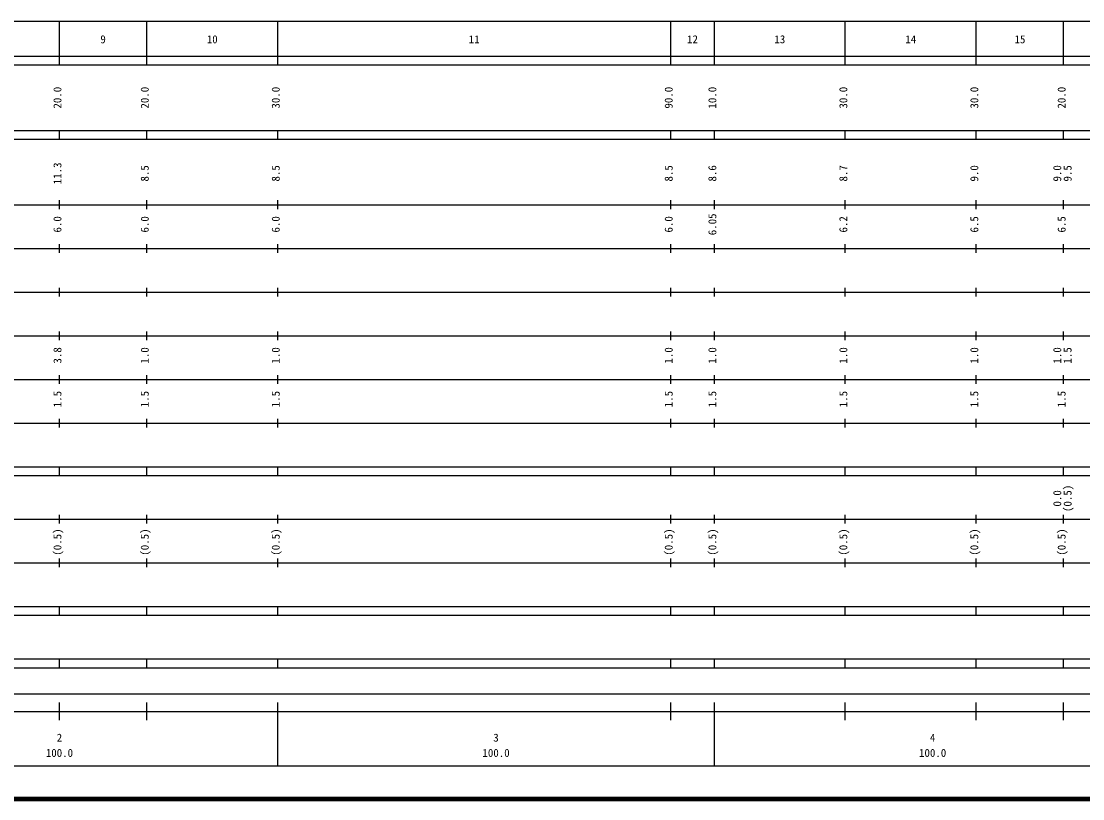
# Model space of a CAD drawing. Units: millimetres on the paper, enlarged 1000 times. Extents: x 40000 to 680000, y 20000 to 380000.
# Drawn here: x 209248 to 452384, y 20000 to 198000 of the extents above; entities that cross this region are included whole.
import ezdxf
from ezdxf.enums import TextEntityAlignment as Align

# ---------------------------------------------------------------- set-up
doc = ezdxf.new("R2010")
doc.units = ezdxf.units.MM
doc.header["$LTSCALE"] = 1000
doc.layers.add('M-TTL', color=2, linetype='Continuous', lineweight=140)
doc.layers.add('M-TTL-BAND', color=7, linetype='Continuous', lineweight=25)
doc.styles.add('ＭＳ ゴシック', font='')
doc.styles.get('ＭＳ ゴシック').set_extended_font_data('MS Gothic')

msp = doc.modelspace()

# ---------------------------------------------------------------- linework, layer by layer
at = {"layer": 'M-TTL'}
msp.add_line((40000, 20000), (680000, 20000), dxfattribs=at)
at = {"layer": 'M-TTL-BAND'}
for p, q in [((68000, 198000), (579000, 198000)), ((218000, 188000), (218000, 198000)), ((238000, 188000), (238000, 198000)), ((268000, 188000), (268000, 198000)), ((358000, 188000), (358000, 198000)), ((368000, 188000), (368000, 198000)), ((398000, 188000), (398000, 198000)), ((428000, 188000), (428000, 198000)), ((448000, 188000), (448000, 198000)), ((40000, 190000), (579000, 190000)), ((40000, 188000), (579000, 188000)), ((40000, 173000), (579000, 173000)), ((218000, 171000), (218000, 173000)), ((238000, 171000), (238000, 173000)), ((268000, 171000), (268000, 173000)), ((358000, 171000), (358000, 173000)), ((368000, 171000), (368000, 173000)), ((398000, 171000), (398000, 173000)), ((428000, 171000), (428000, 173000)), ((448000, 171000), (448000, 173000)), ((40000, 171000), (579000, 171000)), ((40000, 156000), (579000, 156000)), ((218000, 155000), (218000, 157000)), ((238000, 155000), (238000, 157000)), ((268000, 155000), (268000, 157000)), ((358000, 155000), (358000, 157000)), ((368000, 155000), (368000, 157000)), ((398000, 155000), (398000, 157000)), ((428000, 155000), (428000, 157000)), ((448000, 155000), (448000, 157000)), ((46000, 146000), (579000, 146000)), ((218000, 145000), (218000, 147000)), ((238000, 145000), (238000, 147000)), ((268000, 145000), (268000, 147000)), ((358000, 145000), (358000, 147000)), ((368000, 145000), (368000, 147000)), ((398000, 145000), (398000, 147000)), ((428000, 145000), (428000, 147000)), ((448000, 145000), (448000, 147000)), ((218000, 135000), (218000, 137000)), ((238000, 135000), (238000, 137000)), ((268000, 135000), (268000, 137000)), ((358000, 135000), (358000, 137000)), ((368000, 135000), (368000, 137000)), ((398000, 135000), (398000, 137000)), ((428000, 135000), (428000, 137000)), ((448000, 135000), (448000, 137000)), ((52000, 136000), (579000, 136000)), ((218000, 125000), (218000, 127000)), ((238000, 125000), (238000, 127000)), ((268000, 125000), (268000, 127000)), ((358000, 125000), (358000, 127000)), ((368000, 125000), (368000, 127000)), ((398000, 125000), (398000, 127000)), ((428000, 125000), (428000, 127000)), ((448000, 125000), (448000, 127000)), ((46000, 126000), (579000, 126000)), ((218000, 115000), (218000, 117000)), ((238000, 115000), (238000, 117000)), ((268000, 115000), (268000, 117000)), ((358000, 115000), (358000, 117000)), ((368000, 115000), (368000, 117000)), ((398000, 115000), (398000, 117000)), ((428000, 115000), (428000, 117000)), ((448000, 115000), (448000, 117000)), ((52000, 116000), (579000, 116000)), ((218000, 105000), (218000, 107000)), ((238000, 105000), (238000, 107000)), ((268000, 105000), (268000, 107000)), ((358000, 105000), (358000, 107000)), ((368000, 105000), (368000, 107000)), ((398000, 105000), (398000, 107000)), ((428000, 105000), (428000, 107000)), ((448000, 105000), (448000, 107000)), ((46000, 106000), (579000, 106000)), ((40000, 96000), (579000, 96000)), ((218000, 94000), (218000, 96000)), ((238000, 94000), (238000, 96000)), ((268000, 94000), (268000, 96000)), ((358000, 94000), (358000, 96000)), ((368000, 94000), (368000, 96000)), ((398000, 94000), (398000, 96000)), ((428000, 94000), (428000, 96000)), ((448000, 94000), (448000, 96000)), ((40000, 94000), (579000, 94000)), ((49000, 84000), (579000, 84000)), ((218000, 83000), (218000, 85000)), ((238000, 83000), (238000, 85000)), ((268000, 83000), (268000, 85000)), ((358000, 83000), (358000, 85000)), ((368000, 83000), (368000, 85000)), ((398000, 83000), (398000, 85000)), ((428000, 83000), (428000, 85000)), ((448000, 83000), (448000, 85000)), ((40000, 74000), (579000, 74000)), ((218000, 73000), (218000, 75000)), ((238000, 73000), (238000, 75000)), ((268000, 73000), (268000, 75000)), ((358000, 73000), (358000, 75000)), ((368000, 73000), (368000, 75000)), ((398000, 73000), (398000, 75000)), ((428000, 73000), (428000, 75000)), ((448000, 73000), (448000, 75000)), ((40000, 64000), (579000, 64000)), ((218000, 62000), (218000, 64000)), ((238000, 62000), (238000, 64000)), ((268000, 62000), (268000, 64000)), ((358000, 62000), (358000, 64000)), ((368000, 62000), (368000, 64000)), ((398000, 62000), (398000, 64000)), ((428000, 62000), (428000, 64000)), ((448000, 62000), (448000, 64000)), ((40000, 62000), (579000, 62000)), ((40000, 52000), (579000, 52000)), ((218000, 50000), (218000, 52000)), ((238000, 50000), (238000, 52000)), ((268000, 50000), (268000, 52000)), ((358000, 50000), (358000, 52000)), ((368000, 50000), (368000, 52000)), ((398000, 50000), (398000, 52000)), ((428000, 50000), (428000, 52000)), ((448000, 50000), (448000, 52000)), ((40000, 50000), (579000, 50000)), ((71000, 44000), (565000, 44000)), ((218000, 38000), (218000, 42000)), ((238000, 38000), (238000, 42000)), ((268000, 27500), (268000, 42000)), ((358000, 38000), (358000, 42000)), ((368000, 27500), (368000, 42000)), ((398000, 38000), (398000, 42000)), ((428000, 38000), (428000, 42000)), ((448000, 38000), (448000, 42000)), ((40000, 40000), (579000, 40000)), ((68000, 27500), (579000, 27500))]:
    msp.add_line(p, q, dxfattribs=at)

# ---------------------------------------------------------------- texts
at = {"layer": 'M-TTL-BAND', "style": 'ＭＳ ゴシック'}
for s, p in [('9', (228000, 192405)), ('10', (253000, 192405)), ('11', (313000, 192405)), ('12', (363000, 192405)), ('13', (383000, 192405)), ('14', (413000, 192405)), ('15', (438000, 192405)), ('2', (218000, 32523)), ('3', (318000, 32523)), ('4', (418000, 32523)), ('100.0', (218000, 29033)), ('100.0', (318000, 29033)), ('100.0', (418000, 29033))]:
    msp.add_text(s, height=1833, dxfattribs=at).set_placement(p, align=Align.BOTTOM_CENTER)
for s, p in [('20.0', (219000, 180500)), ('20.0', (239000, 180500)), ('30.0', (269000, 180500)), ('90.0', (359000, 180500)), ('10.0', (369000, 180500)), ('30.0', (399000, 180500)), ('30.0', (429000, 180500)), ('20.0', (449000, 180500)), ('11.3', (219000, 163174)), ('8.5', (239000, 163174)), ('8.5', (269000, 163174)), ('8.5', (359000, 163174)), ('8.6', (369000, 163174)), ('8.7', (399000, 163174)), ('9.0', (429000, 163174)), ('9.0', (448000, 163174)), ('9.5', (450370, 163174)), ('6.0', (219000, 151500)), ('6.0', (239000, 151500)), ('6.0', (269000, 151500)), ('6.0', (359000, 151500)), ('6.05', (369000, 151500)), ('6.2', (399000, 151500)), ('6.5', (429000, 151500)), ('6.5', (449000, 151500)), ('3.8', (219000, 121500)), ('1.0', (239000, 121500)), ('1.0', (269000, 121500)), ('1.0', (359000, 121500)), ('1.0', (369000, 121500)), ('1.0', (399000, 121500)), ('1.0', (429000, 121500)), ('1.0', (448000, 121500)), ('1.5', (450370, 121500)), ('1.5', (219000, 111500)), ('1.5', (239000, 111500)), ('1.5', (269000, 111500)), ('1.5', (359000, 111500)), ('1.5', (369000, 111500)), ('1.5', (399000, 111500)), ('1.5', (429000, 111500)), ('1.5', (449000, 111500)), ('0.0', (448000, 88764)), ('(0.5)', (450370, 88764)), ('(0.5)', (219000, 78764)), ('(0.5)', (239000, 78764)), ('(0.5)', (269000, 78764)), ('(0.5)', (359000, 78764)), ('(0.5)', (369000, 78764)), ('(0.5)', (399000, 78764)), ('(0.5)', (429000, 78764)), ('(0.5)', (449000, 78764))]:
    msp.add_text(s, height=1833, rotation=90, dxfattribs=at).set_placement(p, align=Align.BOTTOM_CENTER)

doc.saveas('drawing.dxf')
